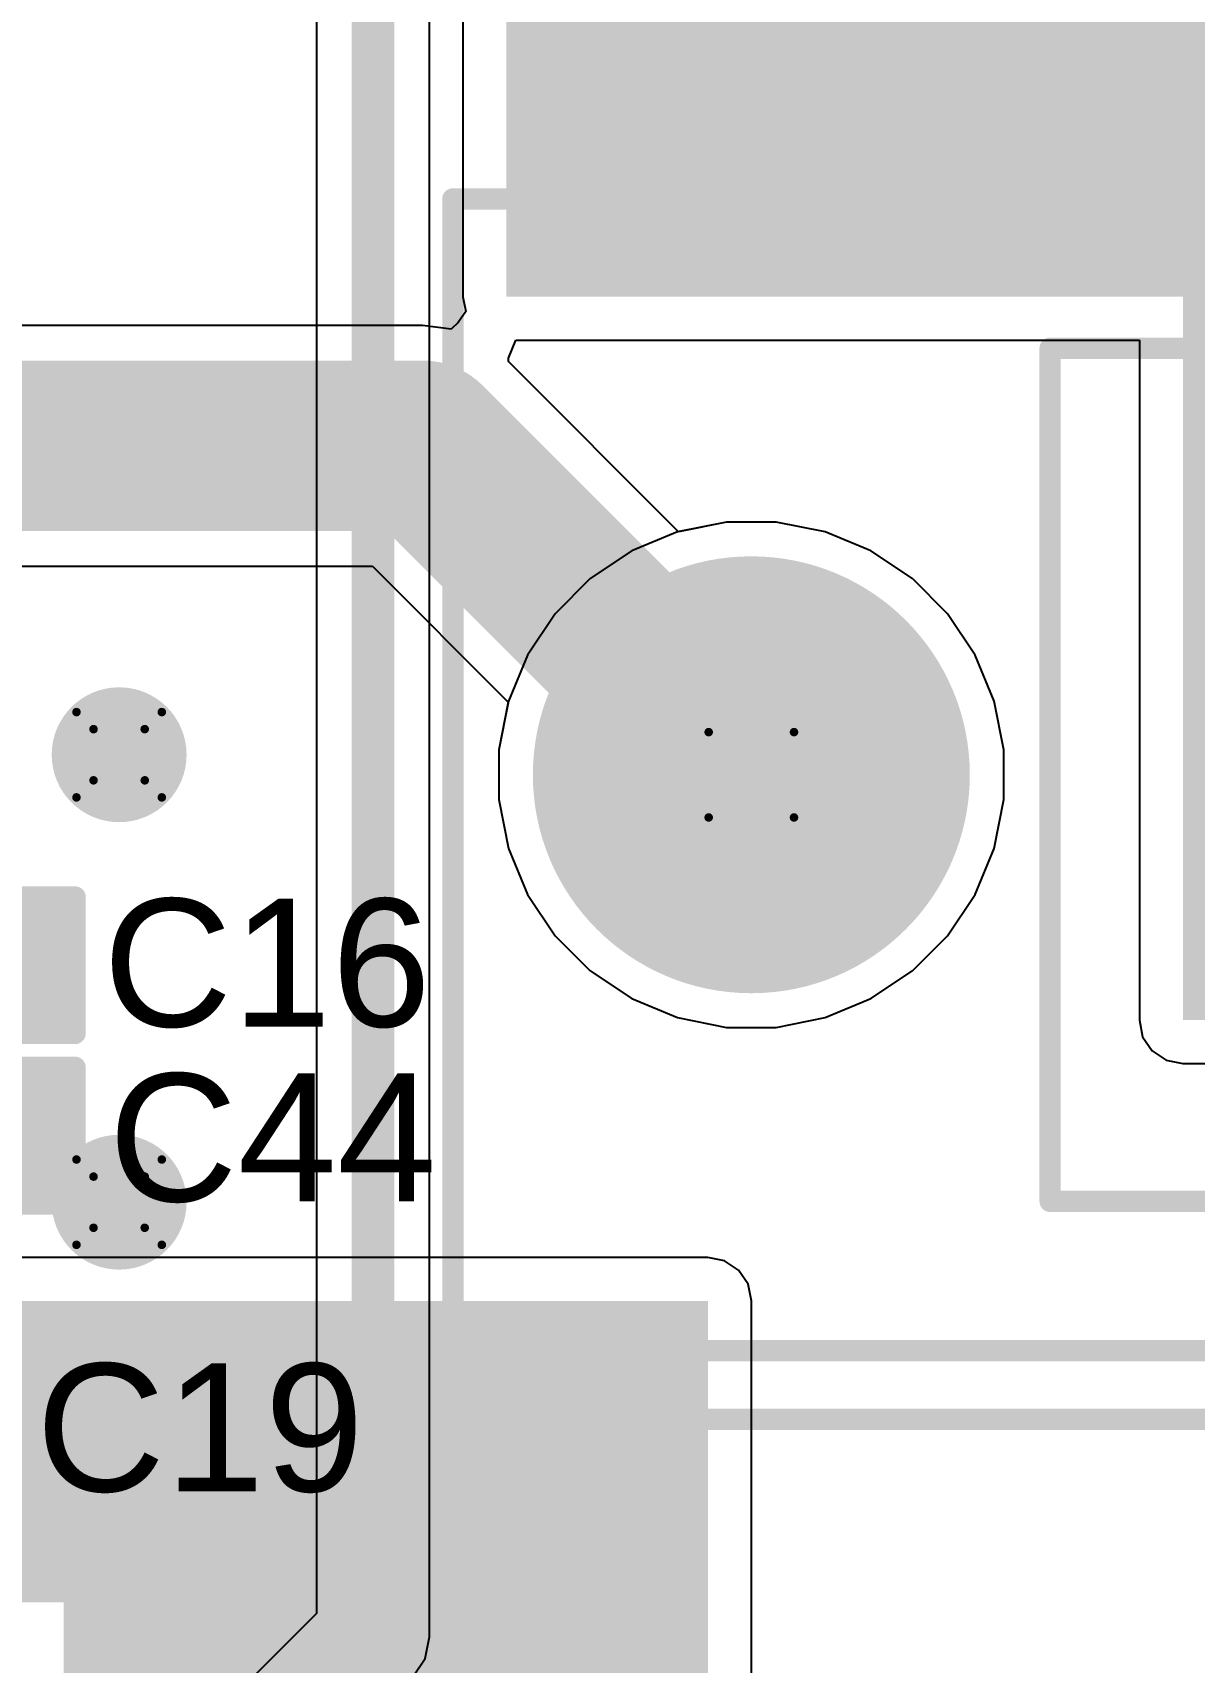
# Model space of a CAD drawing. Header units: inches. Extents: x -6 to 198, y 0 to 119.
# Drawn here: x 54.34 to 61.25, y 21.79 to 31.5 of the extents above; entities that cross this region are included whole.
import ezdxf

# ---------------------------------------------------------------- set-up
doc = ezdxf.new("R2010")
doc.units = ezdxf.units.IN
for name, color, linetype in [('Bottom Layer', 5, 'Continuous'), ('Bottom Solder', 6, 'Continuous'), ('Drill Drawing', 1, 'Continuous'), ('Multi-Layer', 9, 'Continuous'), ('Pad Holes', 156, 'Continuous'), ('Top Layer', 1, 'Continuous'), ('Top Overlay', 2, 'Continuous'), ('Top Paste', 8, 'Continuous'), ('Top Solder', 216, 'Continuous'), ('Via Holes', 16, 'Continuous')]:
    doc.layers.add(name, color=color, linetype=linetype)
doc.styles.add('Arial', font='', dxfattribs={"height": 0.2})
doc.styles.get('Arial').set_extended_font_data('Arial')

# ---------------------------------------------------------------- blocks, each defined once
blk = doc.blocks.new('C___0402_26')
at = {"layer": 'Top Layer'}
for points in [[(-0.6985, -0.3175), (-0.6985, 0.3175), (-0.2413, 0.3175), (-0.2413, -0.3175)], [(0.2413, -0.3175), (0.2413, 0.3175), (0.6985, 0.3175), (0.6985, -0.3175)]]:
    blk.add_hatch(color=1, dxfattribs=at).paths.add_polyline_path(points)
at = {"layer": 'Top Paste'}
for points in [[(-0.6985, -0.3175), (-0.6985, 0.3175), (-0.2413, 0.3175), (-0.2413, -0.3175)], [(0.2413, -0.3175), (0.2413, 0.3175), (0.6985, 0.3175), (0.6985, -0.3175)]]:
    blk.add_hatch(color=8, dxfattribs=at).paths.add_polyline_path(points)
at = {"layer": 'Top Solder'}
for points in [[(-0.7585, -0.3775), (-0.7585, 0.3775), (-0.1813, 0.3775), (-0.1813, -0.3775)], [(0.1813, -0.3775), (0.1813, 0.3775), (0.7585, 0.3775), (0.7585, -0.3775)]]:
    blk.add_hatch(color=216, dxfattribs=at).paths.add_polyline_path(points)
at = {"layer": 'Top Overlay', "const_width": 0.127}
for points in [[(-0.7874, 0.4064), (-0.7874, -0.4064)], [(-0.2794, 0.4064), (-0.7874, 0.4064)], [(0.7874, 0.4064), (0.2794, 0.4064)], [(0.7874, 0.4064), (0.7874, -0.4064)], [(-0.2794, -0.4064), (-0.7874, -0.4064)], [(0.7874, -0.4064), (0.2794, -0.4064)]]:
    blk.add_lwpolyline(points, dxfattribs=at)
at = {"layer": 'Top Overlay', "const_width": 0.0635}
for points in [[(-0.8191, 0.4064, 1), (-0.7556, 0.4064, 1)], [(-0.8191, 0.4064, 1), (-0.7556, 0.4064, 1)], [(-0.3111, 0.4064, 1), (-0.2477, 0.4064, 1)], [(0.2477, 0.4064, 1), (0.3111, 0.4064, 1)], [(0.7556, 0.4064, 1), (0.8191, 0.4064, 1)], [(0.7556, 0.4064, 1), (0.8191, 0.4064, 1)], [(-0.8191, -0.4064, 1), (-0.7556, -0.4064, 1)], [(-0.8191, -0.4064, 1), (-0.7556, -0.4064, 1)], [(-0.3111, -0.4064, 1), (-0.2477, -0.4064, 1)], [(0.2477, -0.4064, 1), (0.3111, -0.4064, 1)], [(0.7556, -0.4064, 1), (0.8191, -0.4064, 1)], [(0.7556, -0.4064, 1), (0.8191, -0.4064, 1)]]:
    blk.add_lwpolyline(points, format="xyb", close=True, dxfattribs=at)
blk = doc.blocks.new('SS_12D10L9_38')
at = {"layer": 'Bottom Layer'}
blk.add_hatch(color=5, dxfattribs=at).paths.add_polyline_path([(-5.95, 1.25), (-3.45, 1.25), (-3.45, -1.25), (-5.95, -1.25)])
h = blk.add_hatch(color=5, dxfattribs=at)
edge = h.paths.add_edge_path()
edge.add_arc((0, 0), 1.25, 0, 360)
h = blk.add_hatch(color=5, dxfattribs=at)
edge = h.paths.add_edge_path()
edge.add_arc((4.7, 0), 1.25, 0, 360)
at = {"layer": 'Bottom Solder'}
blk.add_hatch(color=6, dxfattribs=at).paths.add_polyline_path([(-6.0008, 1.3008), (-3.3992, 1.3008), (-3.3992, -1.3008), (-6.0008, -1.3008)])
h = blk.add_hatch(color=6, dxfattribs=at)
edge = h.paths.add_edge_path()
edge.add_arc((0, 0), 1.3008, 0, 360)
h = blk.add_hatch(color=6, dxfattribs=at)
edge = h.paths.add_edge_path()
edge.add_arc((4.7, 0), 1.3008, 0, 360)
at = {"layer": 'Multi-Layer'}
blk.add_hatch(color=9, dxfattribs=at).paths.add_polyline_path([(-5.95, 1.25), (-3.45, 1.25), (-3.45, -1.25), (-5.95, -1.25)])
h = blk.add_hatch(color=9, dxfattribs=at)
edge = h.paths.add_edge_path()
edge.add_arc((0, 0), 1.25, 0, 360)
h = blk.add_hatch(color=9, dxfattribs=at)
edge = h.paths.add_edge_path()
edge.add_arc((4.7, 0), 1.25, 0, 360)
at = {"layer": 'Pad Holes'}
h = blk.add_hatch(color=7, dxfattribs=at)
edge = h.paths.add_edge_path()
edge.add_arc((-4.7, 0), 0.85, 0, 360)
h = blk.add_hatch(color=7, dxfattribs=at)
edge = h.paths.add_edge_path()
edge.add_arc((0, 0), 0.85, 0, 360)
h = blk.add_hatch(color=7, dxfattribs=at)
edge = h.paths.add_edge_path()
edge.add_arc((4.7, 0), 0.85, 0, 360)
at = {"layer": 'Top Layer'}
blk.add_hatch(color=1, dxfattribs=at).paths.add_polyline_path([(-5.95, 1.25), (-3.45, 1.25), (-3.45, -1.25), (-5.95, -1.25)])
h = blk.add_hatch(color=1, dxfattribs=at)
edge = h.paths.add_edge_path()
edge.add_arc((0, 0), 1.25, 0, 360)
h = blk.add_hatch(color=1, dxfattribs=at)
edge = h.paths.add_edge_path()
edge.add_arc((4.7, 0), 1.25, 0, 360)
at = {"layer": 'Top Solder'}
blk.add_hatch(color=216, dxfattribs=at).paths.add_polyline_path([(-6.0008, 1.3008), (-3.3992, 1.3008), (-3.3992, -1.3008), (-6.0008, -1.3008)])
h = blk.add_hatch(color=216, dxfattribs=at)
edge = h.paths.add_edge_path()
edge.add_arc((0, 0), 1.3008, 0, 360)
h = blk.add_hatch(color=216, dxfattribs=at)
edge = h.paths.add_edge_path()
edge.add_arc((4.7, 0), 1.3008, 0, 360)
at = {"layer": 'Top Overlay', "const_width": 0.127}
for points in [[(6.477, 3.429), (-6.477, 3.429)], [(-6.477, 3.429), (-6.477, -3.429)], [(6.477, 3.429), (6.477, -3.429)], [(2.921, 2.54), (-2.794, 2.54)], [(-2.794, 2.54), (-2.794, -2.54)], [(-1.905, 2.54), (-2.286, 2.54)], [(-2.286, 2.54), (-2.286, -2.54)], [(-1.905, 2.54), (-1.905, -2.54)], [(-1.3758, 2.54), (-1.3758, 0.5441)], [(-0.817, 2.54), (-0.817, 1.2349)], [(-0.309, 2.54), (-0.309, 1.4485)], [(-0.0042, 2.54), (-0.0042, 1.4811)], [(2.921, 2.54), (2.921, -2.54)], [(-1.3758, -0.5441), (-1.3758, -2.54)], [(-0.817, -1.2349), (-0.817, -2.54)], [(-0.309, -1.4485), (-0.309, -2.54)], [(-0.0042, -1.4811), (-0.0042, -2.54)], [(2.921, -2.54), (-2.794, -2.54)], [(-1.905, -2.54), (-2.286, -2.54)], [(6.477, -3.429), (-6.477, -3.429)]]:
    blk.add_lwpolyline(points, dxfattribs=at)
at = {"layer": 'Top Overlay', "const_width": 0.0635}
for points in [[(-6.5087, 3.429, 1), (-6.4452, 3.429, 1)], [(-6.5087, 3.429, 1), (-6.4452, 3.429, 1)], [(6.4452, 3.429, 1), (6.5087, 3.429, 1)], [(6.4452, 3.429, 1), (6.5087, 3.429, 1)], [(-2.8258, 2.54, 1), (-2.7622, 2.54, 1)], [(-2.8258, 2.54, 1), (-2.7622, 2.54, 1)], [(-2.3178, 2.54, 1), (-2.2542, 2.54, 1)], [(-2.3178, 2.54, 1), (-2.2542, 2.54, 1)], [(-1.9367, 2.54, 1), (-1.8733, 2.54, 1)], [(-1.9367, 2.54, 1), (-1.8733, 2.54, 1)], [(-1.4076, 2.54, 1), (-1.3441, 2.54, 1)], [(-0.8488, 2.54, 1), (-0.7853, 2.54, 1)], [(-0.3408, 2.54, 1), (-0.2773, 2.54, 1)], [(-0.036, 2.54, 1), (0.0275, 2.54, 1)], [(2.8893, 2.54, 1), (2.9527, 2.54, 1)], [(2.8893, 2.54, 1), (2.9527, 2.54, 1)], [(-0.3408, 1.4485, 1), (-0.2773, 1.4485, 1)], [(-0.036, 1.4811, 1), (0.0275, 1.4811, 1)], [(-0.8488, 1.2349, 1), (-0.7853, 1.2349, 1)], [(-1.4076, 0.5441, 1), (-1.3441, 0.5441, 1)], [(-1.4076, -0.5441, 1), (-1.3441, -0.5441, 1)], [(-0.8488, -1.2349, 1), (-0.7853, -1.2349, 1)], [(-0.3408, -1.4485, 1), (-0.2773, -1.4485, 1)], [(-0.036, -1.4811, 1), (0.0275, -1.4811, 1)], [(-2.8258, -2.54, 1), (-2.7622, -2.54, 1)], [(-2.8258, -2.54, 1), (-2.7622, -2.54, 1)], [(-2.3178, -2.54, 1), (-2.2542, -2.54, 1)], [(-2.3178, -2.54, 1), (-2.2542, -2.54, 1)], [(-1.9367, -2.54, 1), (-1.8733, -2.54, 1)], [(-1.9367, -2.54, 1), (-1.8733, -2.54, 1)], [(-1.4076, -2.54, 1), (-1.3441, -2.54, 1)], [(-0.8488, -2.54, 1), (-0.7853, -2.54, 1)], [(-0.3408, -2.54, 1), (-0.2773, -2.54, 1)], [(-0.036, -2.54, 1), (0.0275, -2.54, 1)], [(2.8893, -2.54, 1), (2.9527, -2.54, 1)], [(2.8893, -2.54, 1), (2.9527, -2.54, 1)], [(-6.5087, -3.429, 1), (-6.4452, -3.429, 1)], [(-6.5087, -3.429, 1), (-6.4452, -3.429, 1)], [(6.4452, -3.429, 1), (6.5087, -3.429, 1)], [(6.4452, -3.429, 1), (6.5087, -3.429, 1)]]:
    blk.add_lwpolyline(points, format="xyb", close=True, dxfattribs=at)
blk = doc.blocks.new('RVE1A471M0605_110')
at = {"layer": 'Top Layer'}
for points in [[(-4.42, 0.6), (-0.92, 0.6), (-0.92, -0.6), (-4.42, -0.6)], [(0.92, 0.6), (4.42, 0.6), (4.42, -0.6), (0.92, -0.6)]]:
    blk.add_hatch(color=1, dxfattribs=at).paths.add_polyline_path(points)
at = {"layer": 'Top Paste'}
for points in [[(-4.42, 0.6), (-0.92, 0.6), (-0.92, -0.6), (-4.42, -0.6)], [(0.92, 0.6), (4.42, 0.6), (4.42, -0.6), (0.92, -0.6)]]:
    blk.add_hatch(color=8, dxfattribs=at).paths.add_polyline_path(points)
at = {"layer": 'Top Solder'}
for points in [[(-4.4708, 0.6508), (-0.8692, 0.6508), (-0.8692, -0.6508), (-4.4708, -0.6508)], [(0.8692, 0.6508), (4.4708, 0.6508), (4.4708, -0.6508), (0.8692, -0.6508)]]:
    blk.add_hatch(color=216, dxfattribs=at).paths.add_polyline_path(points)
at = {"layer": 'Top Overlay', "const_width": 0.127}
for points in [[(-3.3762, 1.98), (-1.98, 3.3762)], [(-1.98, 3.3762), (3.3762, 3.3762)], [(3.3695, 0.7077), (3.3762, 3.3762)], [(-3.3762, 0.6858), (-3.3762, 1.98)], [(-3.937, 0.8001), (-3.937, 1.5367)], [(-4.3053, 1.1684), (-3.5687, 1.1684)], [(-3.3757, -1.9812), (-3.3623, -0.6858)], [(3.3556, -0.7393), (3.3757, -3.3757)], [(-3.3757, -1.9812), (-1.9812, -3.3757)], [(-1.9812, -3.3757), (3.3757, -3.3757)]]:
    blk.add_lwpolyline(points, dxfattribs=at)
at = {"layer": 'Top Overlay', "const_width": 0.0635}
for points in [[(-2.0118, 3.3762, 1), (-1.9483, 3.3762, 1)], [(-2.0118, 3.3762, 1), (-1.9483, 3.3762, 1)], [(3.3444, 3.3762, 1), (3.4079, 3.3762, 1)], [(3.3444, 3.3762, 1), (3.4079, 3.3762, 1)], [(-3.4079, 1.98, 1), (-3.3444, 1.98, 1)], [(-3.4079, 1.98, 1), (-3.3444, 1.98, 1)], [(-3.9688, 1.5367, 1), (-3.9053, 1.5367, 1)], [(-4.3371, 1.1684, 1), (-4.2736, 1.1684, 1)], [(-3.6004, 1.1684, 1), (-3.537, 1.1684, 1)], [(-3.9688, 0.8001, 1), (-3.9053, 0.8001, 1)], [(-3.4079, 0.6858, 1), (-3.3444, 0.6858, 1)], [(3.3377, 0.7077, 1), (3.4012, 0.7077, 1)], [(-3.394, -0.6858, 1), (-3.3305, -0.6858, 1)], [(3.3239, -0.7393, 1), (3.3874, -0.7393, 1)], [(-3.4074, -1.9812, 1), (-3.3439, -1.9812, 1)], [(-3.4074, -1.9812, 1), (-3.3439, -1.9812, 1)], [(-2.013, -3.3757, 1), (-1.9494, -3.3757, 1)], [(-2.013, -3.3757, 1), (-1.9494, -3.3757, 1)], [(3.3439, -3.3757, 1), (3.4074, -3.3757, 1)], [(3.3439, -3.3757, 1), (3.4074, -3.3757, 1)]]:
    blk.add_lwpolyline(points, format="xyb", close=True, dxfattribs=at)
blk = doc.blocks.new('C___0402_114')
at = {"layer": 'Top Layer'}
for points in [[(-0.6985, -0.3175), (-0.6985, 0.3175), (-0.2413, 0.3175), (-0.2413, -0.3175)], [(0.2413, -0.3175), (0.2413, 0.3175), (0.6985, 0.3175), (0.6985, -0.3175)]]:
    blk.add_hatch(color=1, dxfattribs=at).paths.add_polyline_path(points)
at = {"layer": 'Top Paste'}
for points in [[(-0.6985, -0.3175), (-0.6985, 0.3175), (-0.2413, 0.3175), (-0.2413, -0.3175)], [(0.2413, -0.3175), (0.2413, 0.3175), (0.6985, 0.3175), (0.6985, -0.3175)]]:
    blk.add_hatch(color=8, dxfattribs=at).paths.add_polyline_path(points)
at = {"layer": 'Top Solder'}
for points in [[(-0.7585, -0.3775), (-0.7585, 0.3775), (-0.1813, 0.3775), (-0.1813, -0.3775)], [(0.1813, -0.3775), (0.1813, 0.3775), (0.7585, 0.3775), (0.7585, -0.3775)]]:
    blk.add_hatch(color=216, dxfattribs=at).paths.add_polyline_path(points)
at = {"layer": 'Top Overlay', "const_width": 0.127}
for points in [[(-0.7874, 0.4064), (-0.7874, -0.4064)], [(-0.2794, 0.4064), (-0.7874, 0.4064)], [(0.7874, 0.4064), (0.2794, 0.4064)], [(0.7874, 0.4064), (0.7874, -0.4064)], [(-0.2794, -0.4064), (-0.7874, -0.4064)], [(0.7874, -0.4064), (0.2794, -0.4064)]]:
    blk.add_lwpolyline(points, dxfattribs=at)
at = {"layer": 'Top Overlay', "const_width": 0.0635}
for points in [[(-0.8191, 0.4064, 1), (-0.7556, 0.4064, 1)], [(-0.8191, 0.4064, 1), (-0.7556, 0.4064, 1)], [(-0.3111, 0.4064, 1), (-0.2477, 0.4064, 1)], [(0.2477, 0.4064, 1), (0.3111, 0.4064, 1)], [(0.7556, 0.4064, 1), (0.8191, 0.4064, 1)], [(0.7556, 0.4064, 1), (0.8191, 0.4064, 1)], [(-0.8191, -0.4064, 1), (-0.7556, -0.4064, 1)], [(-0.8191, -0.4064, 1), (-0.7556, -0.4064, 1)], [(-0.3111, -0.4064, 1), (-0.2477, -0.4064, 1)], [(0.2477, -0.4064, 1), (0.3111, -0.4064, 1)], [(0.7556, -0.4064, 1), (0.8191, -0.4064, 1)], [(0.7556, -0.4064, 1), (0.8191, -0.4064, 1)]]:
    blk.add_lwpolyline(points, format="xyb", close=True, dxfattribs=at)

msp = doc.modelspace()

# ---------------------------------------------------------------- hatches: boundary and pattern name
at = {"layer": 'Bottom Layer'}
h = msp.add_hatch(color=5, dxfattribs=at)
edge = h.paths.add_edge_path()
edge.add_arc((54.8513, 27.1963), 0.3, 0, 360)
h = msp.add_hatch(color=5, dxfattribs=at)
edge = h.paths.add_edge_path()
edge.add_arc((54.8513, 24.5319), 0.3, 0, 360)
at = {"layer": 'Bottom Solder'}
h = msp.add_hatch(color=6, dxfattribs=at)
edge = h.paths.add_edge_path()
edge.add_arc((54.8513, 27.1963), 0.4016, 0, 360)
h = msp.add_hatch(color=6, dxfattribs=at)
edge = h.paths.add_edge_path()
edge.add_arc((54.8513, 24.5319), 0.4016, 0, 360)
at = {"layer": 'Top Layer'}
for points in [[(59.8309, 29.924), (59.8309, 37.8774), (57.157, 37.8774), (57.157, 29.924)], [(57.157, 29.924), (64.8843, 29.924), (64.8843, 32.3834), (57.157, 32.3834)], [(61.1846, 25.6159), (64.8843, 25.6159), (64.8843, 31.1404), (61.1846, 31.1404)], [(52.1634, 22.1488), (58.3565, 22.1488), (58.3565, 23.9439), (52.1634, 23.9439)], [(54.5207, 8.4904), (58.3565, 8.4904), (58.3565, 23.9439), (54.5207, 23.9439)]]:
    msp.add_hatch(color=1, dxfattribs=at).paths.add_polyline_path(points)
h = msp.add_hatch(color=1, dxfattribs=at)
edge = h.paths.add_edge_path()
edge.add_arc((54.8513, 27.1963), 0.3, 0, 360)
h = msp.add_hatch(color=1, dxfattribs=at)
edge = h.paths.add_edge_path()
edge.add_arc((54.8513, 24.5319), 0.3, 0, 360)
at = {"layer": 'Top Solder'}
h = msp.add_hatch(color=216, dxfattribs=at)
edge = h.paths.add_edge_path()
edge.add_arc((54.8513, 27.1963), 0.4016, 0, 360)
h = msp.add_hatch(color=216, dxfattribs=at)
edge = h.paths.add_edge_path()
edge.add_arc((54.8513, 24.5319), 0.4016, 0, 360)
at = {"layer": 'Via Holes'}
h = msp.add_hatch(color=7, dxfattribs=at)
edge = h.paths.add_edge_path()
edge.add_arc((54.8513, 27.1963), 0.15, 0, 360)
h = msp.add_hatch(color=7, dxfattribs=at)
edge = h.paths.add_edge_path()
edge.add_arc((54.8513, 24.5319), 0.15, 0, 360)

# ---------------------------------------------------------------- linework, layer by layer
at = {"layer": 'Bottom Layer'}
for p, q in [((56.0259, 36.8808), (56.0259, 22.0832)), ((56.6993, 21.9437), (56.6993, 36.7413)), ((58.4673, 28.581), (58.1767, 28.5232)), ((58.7636, 28.581), (58.4673, 28.581)), ((59.0541, 28.5232), (58.7636, 28.581)), ((58.1767, 28.5232), (57.903, 28.4098)), ((59.3278, 28.4098), (59.0541, 28.5232)), ((57.903, 28.4098), (57.6567, 28.2452)), ((59.5742, 28.2452), (59.3278, 28.4098)), ((57.6567, 28.2452), (57.4472, 28.0357)), ((59.7837, 28.0357), (59.5742, 28.2452)), ((57.4472, 28.0357), (57.2826, 27.7894)), ((59.9483, 27.7894), (59.7837, 28.0357)), ((57.2826, 27.7894), (57.1692, 27.5157)), ((60.0616, 27.5157), (59.9483, 27.7894)), ((57.1692, 27.5157), (57.1114, 27.2251)), ((60.1194, 27.2251), (60.0616, 27.5157)), ((57.1114, 27.2251), (57.1114, 26.9289)), ((60.1194, 26.9289), (60.1194, 27.2251)), ((57.1114, 26.9289), (57.1692, 26.6383)), ((60.0616, 26.6383), (60.1194, 26.9289)), ((57.1692, 26.6383), (57.2826, 26.3646)), ((59.9483, 26.3646), (60.0616, 26.6383)), ((57.2826, 26.3646), (57.4472, 26.1183)), ((59.7837, 26.1183), (59.9483, 26.3646)), ((57.4472, 26.1183), (57.6567, 25.9088)), ((59.5742, 25.9088), (59.7837, 26.1183)), ((57.6567, 25.9088), (57.903, 25.7442)), ((59.3278, 25.7442), (59.5742, 25.9088)), ((57.903, 25.7442), (58.1767, 25.6308)), ((59.0541, 25.6308), (59.3278, 25.7442)), ((58.1767, 25.6308), (58.4673, 25.573)), ((58.7636, 25.573), (59.0541, 25.6308)), ((58.4673, 25.573), (58.7636, 25.573)), ((56.0259, 22.0832), (55.4121, 21.4693)), ((56.6736, 21.8149), (56.6993, 21.9437)), ((56.6993, 21.9437), (56.6993, 21.9437)), ((56.6007, 21.7057), (56.6736, 21.8149))]:
    msp.add_line(p, q, dxfattribs=at)
for points, const_width in [([(56.3626, 21.9437), (56.3626, 36.8808)], 0.254), ([(58.5884, 27.05), (58.6154, 27.077)], 0.2032), ([(55.5515, 21.1326), (56.3626, 21.9437)], 0.254)]:
    msp.add_lwpolyline(points, dxfattribs=dict(at, const_width=const_width))
for points, const_width in [([(58.5646, 27.077, 1), (58.6662, 27.077, 1)], 0.1016), ([(58.5376, 27.05, 1), (58.6392, 27.05, 1)], 0.1016), ([(56.2991, 21.9437, 1), (56.4261, 21.9437, 1)], 0.127), ([(56.2991, 21.9437, 1), (56.4261, 21.9437, 1)], 0.127)]:
    msp.add_lwpolyline(points, format="xyb", close=True, dxfattribs=dict(at, const_width=const_width))
at = {"layer": 'Drill Drawing', "const_width": 0.0508}
for points in [[(54.5973, 27.4503), (55.1053, 27.4503)], [(54.5973, 26.9423), (54.5973, 27.4503)], [(55.1053, 26.9423), (55.1053, 27.4503)], [(54.6989, 27.3487), (55.0037, 27.3487)], [(54.6989, 27.0439), (54.6989, 27.3487)], [(55.0037, 27.0439), (55.0037, 27.3487)], [(58.3614, 27.331), (58.8694, 27.331)], [(58.3614, 26.823), (58.3614, 27.331)], [(58.8694, 26.823), (58.8694, 27.331)], [(54.6989, 27.0439), (55.0037, 27.0439)], [(54.5973, 26.9423), (55.1053, 26.9423)], [(58.3614, 26.823), (58.8694, 26.823)], [(54.5973, 24.7859), (55.1053, 24.7859)], [(54.5973, 24.2779), (54.5973, 24.7859)], [(55.1053, 24.2779), (55.1053, 24.7859)], [(54.6989, 24.6843), (55.0037, 24.6843)], [(54.6989, 24.3795), (54.6989, 24.6843)], [(55.0037, 24.3795), (55.0037, 24.6843)], [(54.6989, 24.3795), (55.0037, 24.3795)], [(54.5973, 24.2779), (55.1053, 24.2779)]]:
    msp.add_lwpolyline(points, dxfattribs=at)
at = {"layer": 'Drill Drawing', "const_width": 0.0254}
for points in [[(54.5846, 27.4503, 1), (54.61, 27.4503, 1)], [(54.5846, 27.4503, 1), (54.61, 27.4503, 1)], [(55.0926, 27.4503, 1), (55.118, 27.4503, 1)], [(55.0926, 27.4503, 1), (55.118, 27.4503, 1)], [(54.6862, 27.3487, 1), (54.7116, 27.3487, 1)], [(54.6862, 27.3487, 1), (54.7116, 27.3487, 1)], [(54.991, 27.3487, 1), (55.0164, 27.3487, 1)], [(54.991, 27.3487, 1), (55.0164, 27.3487, 1)], [(58.3487, 27.331, 1), (58.3741, 27.331, 1)], [(58.3487, 27.331, 1), (58.3741, 27.331, 1)], [(58.8567, 27.331, 1), (58.8821, 27.331, 1)], [(58.8567, 27.331, 1), (58.8821, 27.331, 1)], [(54.6862, 27.0439, 1), (54.7116, 27.0439, 1)], [(54.6862, 27.0439, 1), (54.7116, 27.0439, 1)], [(54.991, 27.0439, 1), (55.0164, 27.0439, 1)], [(54.991, 27.0439, 1), (55.0164, 27.0439, 1)], [(54.5846, 26.9423, 1), (54.61, 26.9423, 1)], [(54.5846, 26.9423, 1), (54.61, 26.9423, 1)], [(55.0926, 26.9423, 1), (55.118, 26.9423, 1)], [(55.0926, 26.9423, 1), (55.118, 26.9423, 1)], [(58.3487, 26.823, 1), (58.3741, 26.823, 1)], [(58.3487, 26.823, 1), (58.3741, 26.823, 1)], [(58.8567, 26.823, 1), (58.8821, 26.823, 1)], [(58.8567, 26.823, 1), (58.8821, 26.823, 1)], [(54.5846, 24.7859, 1), (54.61, 24.7859, 1)], [(54.5846, 24.7859, 1), (54.61, 24.7859, 1)], [(55.0926, 24.7859, 1), (55.118, 24.7859, 1)], [(55.0926, 24.7859, 1), (55.118, 24.7859, 1)], [(54.6862, 24.6843, 1), (54.7116, 24.6843, 1)], [(54.6862, 24.6843, 1), (54.7116, 24.6843, 1)], [(54.991, 24.6843, 1), (55.0164, 24.6843, 1)], [(54.991, 24.6843, 1), (55.0164, 24.6843, 1)], [(54.6862, 24.3795, 1), (54.7116, 24.3795, 1)], [(54.6862, 24.3795, 1), (54.7116, 24.3795, 1)], [(54.991, 24.3795, 1), (55.0164, 24.3795, 1)], [(54.991, 24.3795, 1), (55.0164, 24.3795, 1)], [(54.5846, 24.2779, 1), (54.61, 24.2779, 1)], [(54.5846, 24.2779, 1), (54.61, 24.2779, 1)], [(55.0926, 24.2779, 1), (55.118, 24.2779, 1)], [(55.0926, 24.2779, 1), (55.118, 24.2779, 1)]]:
    msp.add_lwpolyline(points, format="xyb", close=True, dxfattribs=at)
at = {"layer": 'Top Layer'}
for p, q in [((56.898, 32.3834), (56.898, 29.924)), ((56.898, 29.924), (56.9155, 29.8358)), ((56.9155, 29.8358), (56.8705, 29.7701)), ((56.6566, 29.7532), (42.8307, 29.7532)), ((56.8279, 29.7306), (56.6566, 29.7532)), ((56.8705, 29.7701), (56.8279, 29.7306)), ((57.1701, 29.5584), (57.2136, 29.665)), ((57.2136, 29.665), (60.9256, 29.665)), ((60.9256, 29.665), (60.9256, 25.6159)), ((57.1689, 29.538), (57.1701, 29.5584)), ((58.1825, 28.5244), (57.1689, 29.538)), ((58.4673, 28.581), (58.1825, 28.5244)), ((58.7636, 28.581), (58.4673, 28.581)), ((59.0541, 28.5232), (58.7636, 28.581)), ((59.3278, 28.4098), (59.0541, 28.5232)), ((59.5742, 28.2452), (59.3278, 28.4098)), ((49.8549, 28.3185), (56.3595, 28.3185)), ((56.3595, 28.3185), (57.1681, 27.5099)), ((59.7837, 28.0357), (59.5742, 28.2452)), ((59.9483, 27.7894), (59.7837, 28.0357)), ((60.0616, 27.5157), (59.9483, 27.7894)), ((57.1681, 27.5099), (57.1114, 27.2251)), ((60.1194, 27.2251), (60.0616, 27.5157)), ((57.1114, 27.2251), (57.1114, 26.9289)), ((60.1194, 26.9289), (60.1194, 27.2251)), ((57.1114, 26.9289), (57.1692, 26.6383)), ((60.0616, 26.6383), (60.1194, 26.9289)), ((57.1692, 26.6383), (57.2826, 26.3646)), ((59.9483, 26.3646), (60.0616, 26.6383)), ((57.2826, 26.3646), (57.4472, 26.1183)), ((59.7837, 26.1183), (59.9483, 26.3646)), ((57.4472, 26.1183), (57.6567, 25.9088)), ((59.5742, 25.9088), (59.7837, 26.1183)), ((57.6567, 25.9088), (57.903, 25.7442)), ((59.3278, 25.7442), (59.5742, 25.9088)), ((57.903, 25.7442), (58.1767, 25.6308)), ((59.0541, 25.6308), (59.3278, 25.7442)), ((58.1767, 25.6308), (58.4673, 25.573)), ((58.7636, 25.573), (59.0541, 25.6308)), ((58.4673, 25.573), (58.7636, 25.573)), ((60.9256, 25.6159), (60.9453, 25.5168)), ((60.9453, 25.5168), (61.0014, 25.4328)), ((61.0014, 25.4328), (61.0855, 25.3766)), ((61.0855, 25.3766), (61.1846, 25.3569)), ((61.1846, 25.3569), (64.8843, 25.3569)), ((58.3565, 24.2029), (53.9215, 24.2029)), ((58.4556, 24.1831), (58.3565, 24.2029)), ((58.5396, 24.127), (58.4556, 24.1831)), ((58.5958, 24.043), (58.5396, 24.127)), ((58.6155, 23.9439), (58.5958, 24.043)), ((58.6155, 8.4904), (58.6155, 23.9439))]:
    msp.add_line(p, q, dxfattribs=at)
at = {"layer": 'Top Layer', "const_width": 1.016}
for points in [[(42.8307, 29.0358), (56.6566, 29.0358)], [(56.6566, 29.0358), (58.6154, 27.077)]]:
    msp.add_lwpolyline(points, dxfattribs=at)
at = {"layer": 'Top Layer', "const_width": 0.508}
for points in [[(56.4026, 29.0358, 1), (56.9106, 29.0358, 1)], [(56.4026, 29.0358, 1), (56.9106, 29.0358, 1)], [(58.3614, 27.077, 1), (58.8694, 27.077, 1)]]:
    msp.add_lwpolyline(points, format="xyb", close=True, dxfattribs=at)

# ---------------------------------------------------------------- block references
at = {"rotation": 180}
for name, p in [('SS_12D10L9_38', (63.3154, 27.077)), ('C___0402_114', (53.8015, 25.943)), ('C___0402_26', (53.8015, 24.9283))]:
    msp.add_blockref(name, p, dxfattribs=at)
msp.add_blockref('RVE1A471M0605_110', (58.9407, 19.8628))

# ---------------------------------------------------------------- texts
at = {"layer": 'Top Overlay', "style": 'Arial'}
for s, p in [('C16', (54.7553, 25.5771)), ('C44', (54.7881, 24.5365)), ('C19', (54.3563, 22.8093))]:
    msp.add_text(s, height=0.762, dxfattribs=at).set_placement(p)

doc.saveas('drawing.dxf')
